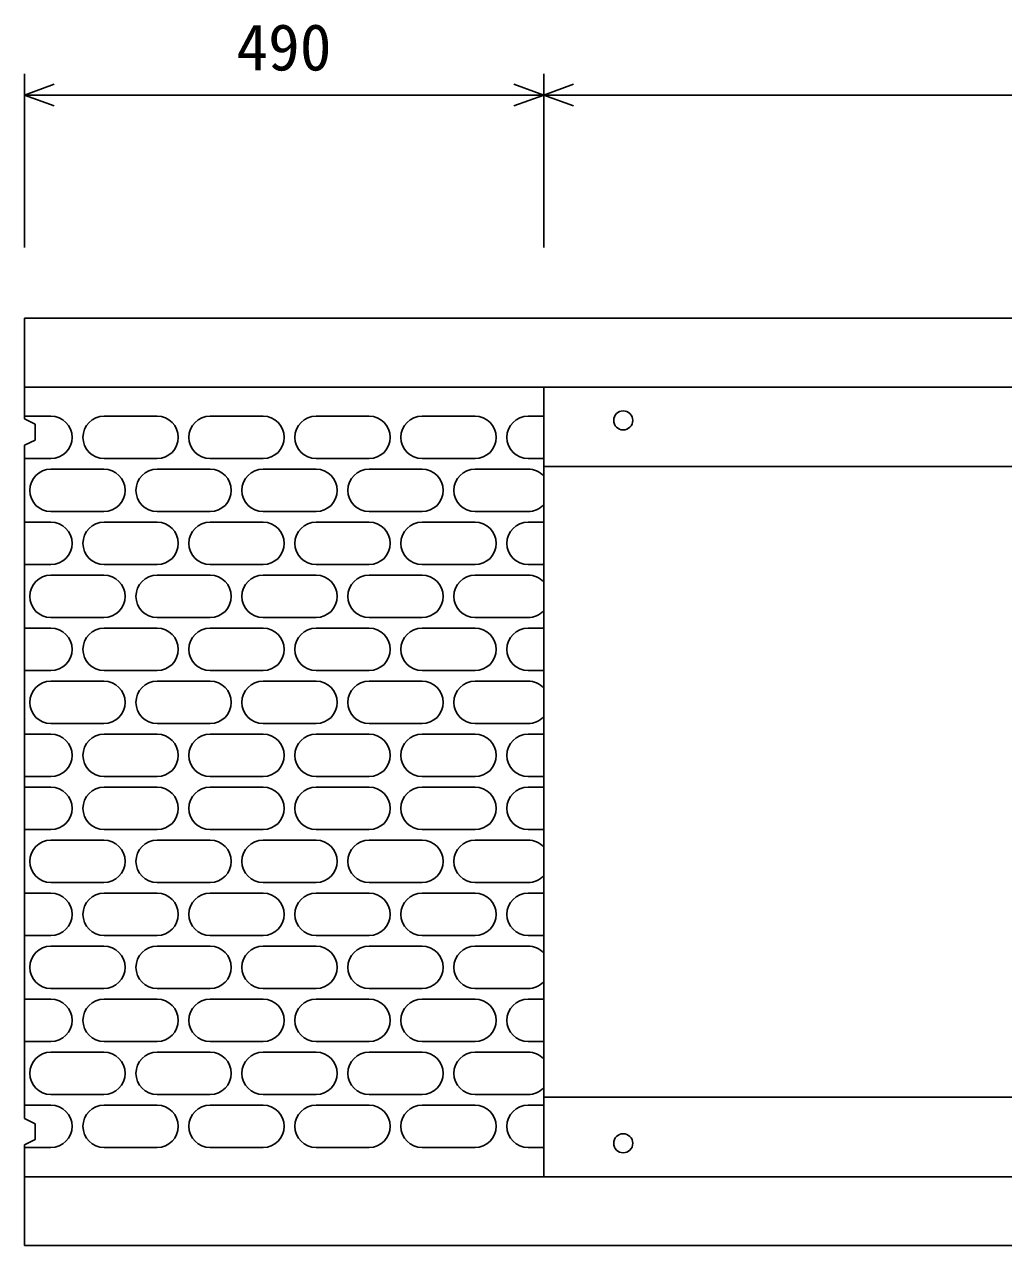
# Model space of a CAD drawing. Units: millimetres, scale not verified. Extents: x -16800 to 16800, y -5940 to 5940.
# Drawn here: x -9444 to -8520, y 2800 to 3952 of the extents above; entities that cross this region are included whole.
import ezdxf
from ezdxf.enums import TextEntityAlignment as Align

# ---------------------------------------------------------------- set-up
doc = ezdxf.new("R2010")
doc.units = ezdxf.units.MM
doc.header["$LTSCALE"] = 20
for name, color, linetype, lineweight in [('0-0_DIM', 7, 'Continuous', 25), ('0-2_HATCH', 6, 'Continuous', 25), ('0-5_OUTLINE', 3, 'Continuous', 25)]:
    doc.layers.add(name, color=color, linetype=linetype, lineweight=lineweight)
doc.styles.add('ＭＳ ゴシック', font='')
doc.styles.get('ＭＳ ゴシック').set_extended_font_data('MS Gothic')

msp = doc.modelspace()

# ---------------------------------------------------------------- linework, layer by layer
at = {"layer": '0-0_DIM'}
for p, q in [((-9443.72, 3905.02), (-9443.72, 3741.26)), ((-8953.72, 3905.02), (-8953.72, 3741.26)), ((-8953.72, 3885.02), (-9443.72, 3885.02)), ((-7933.72, 3885.02), (-8953.72, 3885.02))]:
    msp.add_line(p, q, dxfattribs=at)
for points in [[(-9415.53, 3874.76), (-9443.72, 3885.02), (-9415.53, 3895.28)], [(-8981.91, 3895.28), (-8953.72, 3885.02), (-8981.91, 3874.76)], [(-8925.53, 3874.76), (-8953.72, 3885.02), (-8925.53, 3895.28)]]:
    msp.add_lwpolyline(points, dxfattribs=at)
at = {"layer": '0-2_HATCH'}
for p, q in [((-9418.72, 3582.09), (-9443.72, 3582.09)), ((-9318.53, 3582.09), (-9368.53, 3582.09)), ((-9218.53, 3582.09), (-9268.53, 3582.09)), ((-9118.53, 3582.09), (-9168.53, 3582.09)), ((-9018.53, 3582.09), (-9068.53, 3582.09)), ((-8953.72, 3582.09), (-8968.53, 3582.09)), ((-9443.72, 3542.09), (-9418.72, 3542.09)), ((-9368.53, 3542.09), (-9318.53, 3542.09)), ((-9268.53, 3542.09), (-9218.53, 3542.09)), ((-9168.53, 3542.09), (-9118.53, 3542.09)), ((-9068.53, 3542.09), (-9018.53, 3542.09)), ((-8968.53, 3542.09), (-8953.72, 3542.09)), ((-9368.72, 3532.09), (-9418.72, 3532.09)), ((-9268.53, 3532.09), (-9318.53, 3532.09)), ((-9168.53, 3532.09), (-9218.53, 3532.09)), ((-9068.53, 3532.09), (-9118.53, 3532.09)), ((-8968.53, 3532.09), (-9018.53, 3532.09)), ((-9418.72, 3492.09), (-9368.72, 3492.09)), ((-9318.53, 3492.09), (-9268.53, 3492.09)), ((-9218.53, 3492.09), (-9168.53, 3492.09)), ((-9118.53, 3492.09), (-9068.53, 3492.09)), ((-9018.53, 3492.09), (-8968.53, 3492.09)), ((-9418.72, 3482.09), (-9443.72, 3482.09)), ((-9318.53, 3482.09), (-9368.53, 3482.09)), ((-9218.53, 3482.09), (-9268.53, 3482.09)), ((-9118.53, 3482.09), (-9168.53, 3482.09)), ((-9018.53, 3482.09), (-9068.53, 3482.09)), ((-8953.72, 3482.09), (-8968.53, 3482.09)), ((-9443.72, 3442.09), (-9418.72, 3442.09)), ((-9368.53, 3442.09), (-9318.53, 3442.09)), ((-9268.53, 3442.09), (-9218.53, 3442.09)), ((-9168.53, 3442.09), (-9118.53, 3442.09)), ((-9068.53, 3442.09), (-9018.53, 3442.09)), ((-8968.53, 3442.09), (-8953.72, 3442.09)), ((-9368.72, 3432.09), (-9418.72, 3432.09)), ((-9268.53, 3432.09), (-9318.53, 3432.09)), ((-9168.53, 3432.09), (-9218.53, 3432.09)), ((-9068.53, 3432.09), (-9118.53, 3432.09)), ((-8968.53, 3432.09), (-9018.53, 3432.09)), ((-9418.72, 3392.09), (-9368.72, 3392.09)), ((-9318.53, 3392.09), (-9268.53, 3392.09)), ((-9218.53, 3392.09), (-9168.53, 3392.09)), ((-9118.53, 3392.09), (-9068.53, 3392.09)), ((-9018.53, 3392.09), (-8968.53, 3392.09)), ((-9418.72, 3382.09), (-9443.72, 3382.09)), ((-9318.53, 3382.09), (-9368.53, 3382.09)), ((-9218.53, 3382.09), (-9268.53, 3382.09)), ((-9118.53, 3382.09), (-9168.53, 3382.09)), ((-9018.53, 3382.09), (-9068.53, 3382.09)), ((-8953.72, 3382.09), (-8968.53, 3382.09)), ((-9443.72, 3342.09), (-9418.72, 3342.09)), ((-9368.53, 3342.09), (-9318.53, 3342.09)), ((-9268.53, 3342.09), (-9218.53, 3342.09)), ((-9168.53, 3342.09), (-9118.53, 3342.09)), ((-9068.53, 3342.09), (-9018.53, 3342.09)), ((-8968.53, 3342.09), (-8953.72, 3342.09)), ((-9368.72, 3332.09), (-9418.72, 3332.09)), ((-9268.53, 3332.09), (-9318.53, 3332.09)), ((-9168.53, 3332.09), (-9218.53, 3332.09)), ((-9068.53, 3332.09), (-9118.53, 3332.09)), ((-8968.53, 3332.09), (-9018.53, 3332.09)), ((-9418.72, 3292.09), (-9368.72, 3292.09)), ((-9318.53, 3292.09), (-9268.53, 3292.09)), ((-9218.53, 3292.09), (-9168.53, 3292.09)), ((-9118.53, 3292.09), (-9068.53, 3292.09)), ((-9018.53, 3292.09), (-8968.53, 3292.09)), ((-9418.72, 3282.09), (-9443.72, 3282.09)), ((-9318.53, 3282.09), (-9368.53, 3282.09)), ((-9218.53, 3282.09), (-9268.53, 3282.09)), ((-9118.53, 3282.09), (-9168.53, 3282.09)), ((-9018.53, 3282.09), (-9068.53, 3282.09)), ((-8953.72, 3282.09), (-8968.53, 3282.09)), ((-9443.72, 3242.09), (-9418.72, 3242.09)), ((-9368.53, 3242.09), (-9318.53, 3242.09)), ((-9268.53, 3242.09), (-9218.53, 3242.09)), ((-9168.53, 3242.09), (-9118.53, 3242.09)), ((-9068.53, 3242.09), (-9018.53, 3242.09)), ((-8968.53, 3242.09), (-8953.72, 3242.09)), ((-9443.72, 3232.09), (-9418.72, 3232.09)), ((-9368.53, 3232.09), (-9318.53, 3232.09)), ((-9268.53, 3232.09), (-9218.53, 3232.09)), ((-9168.53, 3232.09), (-9118.53, 3232.09)), ((-9068.53, 3232.09), (-9018.53, 3232.09)), ((-8968.53, 3232.09), (-8953.72, 3232.09)), ((-9418.72, 3192.09), (-9443.72, 3192.09)), ((-9318.53, 3192.09), (-9368.53, 3192.09)), ((-9218.53, 3192.09), (-9268.53, 3192.09)), ((-9118.53, 3192.09), (-9168.53, 3192.09)), ((-9018.53, 3192.09), (-9068.53, 3192.09)), ((-8953.72, 3192.09), (-8968.53, 3192.09)), ((-9418.72, 3182.09), (-9368.72, 3182.09)), ((-9318.53, 3182.09), (-9268.53, 3182.09)), ((-9218.53, 3182.09), (-9168.53, 3182.09)), ((-9118.53, 3182.09), (-9068.53, 3182.09)), ((-9018.53, 3182.09), (-8968.53, 3182.09)), ((-9368.72, 3142.09), (-9418.72, 3142.09)), ((-9268.53, 3142.09), (-9318.53, 3142.09)), ((-9168.53, 3142.09), (-9218.53, 3142.09)), ((-9068.53, 3142.09), (-9118.53, 3142.09)), ((-8968.53, 3142.09), (-9018.53, 3142.09)), ((-9443.72, 3132.09), (-9418.72, 3132.09)), ((-9368.53, 3132.09), (-9318.53, 3132.09)), ((-9268.53, 3132.09), (-9218.53, 3132.09)), ((-9168.53, 3132.09), (-9118.53, 3132.09)), ((-9068.53, 3132.09), (-9018.53, 3132.09)), ((-8968.53, 3132.09), (-8953.72, 3132.09)), ((-9418.72, 3092.09), (-9443.72, 3092.09)), ((-9318.53, 3092.09), (-9368.53, 3092.09)), ((-9218.53, 3092.09), (-9268.53, 3092.09)), ((-9118.53, 3092.09), (-9168.53, 3092.09)), ((-9018.53, 3092.09), (-9068.53, 3092.09)), ((-8953.72, 3092.09), (-8968.53, 3092.09)), ((-9418.72, 3082.09), (-9368.72, 3082.09)), ((-9318.53, 3082.09), (-9268.53, 3082.09)), ((-9218.53, 3082.09), (-9168.53, 3082.09)), ((-9118.53, 3082.09), (-9068.53, 3082.09)), ((-9018.53, 3082.09), (-8968.53, 3082.09)), ((-9368.72, 3042.09), (-9418.72, 3042.09)), ((-9268.53, 3042.09), (-9318.53, 3042.09)), ((-9168.53, 3042.09), (-9218.53, 3042.09)), ((-9068.53, 3042.09), (-9118.53, 3042.09)), ((-8968.53, 3042.09), (-9018.53, 3042.09)), ((-9443.72, 3032.09), (-9418.72, 3032.09)), ((-9368.53, 3032.09), (-9318.53, 3032.09)), ((-9268.53, 3032.09), (-9218.53, 3032.09)), ((-9168.53, 3032.09), (-9118.53, 3032.09)), ((-9068.53, 3032.09), (-9018.53, 3032.09)), ((-8968.53, 3032.09), (-8953.72, 3032.09)), ((-9418.72, 2992.09), (-9443.72, 2992.09)), ((-9318.53, 2992.09), (-9368.53, 2992.09)), ((-9218.53, 2992.09), (-9268.53, 2992.09)), ((-9118.53, 2992.09), (-9168.53, 2992.09)), ((-9018.53, 2992.09), (-9068.53, 2992.09)), ((-8953.72, 2992.09), (-8968.53, 2992.09)), ((-9418.72, 2982.09), (-9368.72, 2982.09)), ((-9318.53, 2982.09), (-9268.53, 2982.09)), ((-9218.53, 2982.09), (-9168.53, 2982.09)), ((-9118.53, 2982.09), (-9068.53, 2982.09)), ((-9018.53, 2982.09), (-8968.53, 2982.09)), ((-9368.72, 2942.09), (-9418.72, 2942.09)), ((-9268.53, 2942.09), (-9318.53, 2942.09)), ((-9168.53, 2942.09), (-9218.53, 2942.09)), ((-9068.53, 2942.09), (-9118.53, 2942.09)), ((-8968.53, 2942.09), (-9018.53, 2942.09)), ((-9443.72, 2932.09), (-9418.72, 2932.09)), ((-9368.53, 2932.09), (-9318.53, 2932.09)), ((-9268.53, 2932.09), (-9218.53, 2932.09)), ((-9168.53, 2932.09), (-9118.53, 2932.09)), ((-9068.53, 2932.09), (-9018.53, 2932.09)), ((-8968.53, 2932.09), (-8953.72, 2932.09)), ((-9418.72, 2892.09), (-9443.72, 2892.09)), ((-9318.53, 2892.09), (-9368.53, 2892.09)), ((-9218.53, 2892.09), (-9268.53, 2892.09)), ((-9118.53, 2892.09), (-9168.53, 2892.09)), ((-9018.53, 2892.09), (-9068.53, 2892.09)), ((-8953.72, 2892.09), (-8968.53, 2892.09))]:
    msp.add_line(p, q, dxfattribs=at)
for centre in [(-8878.72, 3578.09), (-8878.72, 2896.09)]:
    msp.add_circle(centre, 9, dxfattribs=at)
for centre, start, end in [((-9418.72, 3562.09), 270, 90), ((-9368.53, 3562.09), 90, 270), ((-9318.53, 3562.09), 270, 90), ((-9268.53, 3562.09), 90, 270), ((-9218.53, 3562.09), 270, 90), ((-9168.53, 3562.09), 90, 270), ((-9118.53, 3562.09), 270, 90), ((-9068.53, 3562.09), 90, 270), ((-9018.53, 3562.09), 270, 90), ((-8968.53, 3562.09), 90, 270), ((-9418.72, 3512.09), 90, 270), ((-9368.72, 3512.09), 270, 90), ((-9318.53, 3512.09), 90, 270), ((-9268.53, 3512.09), 270, 90), ((-9218.53, 3512.09), 90, 270), ((-9168.53, 3512.09), 270, 90), ((-9118.53, 3512.09), 90, 270), ((-9068.53, 3512.09), 270, 90), ((-9018.53, 3512.09), 90, 270), ((-8968.53, 3512.09), 42.19812, 90), ((-8968.53, 3512.09), 270, 317.80188), ((-9418.72, 3462.09), 270, 90), ((-9368.53, 3462.09), 90, 270), ((-9318.53, 3462.09), 270, 90), ((-9268.53, 3462.09), 90, 270), ((-9218.53, 3462.09), 270, 90), ((-9168.53, 3462.09), 90, 270), ((-9118.53, 3462.09), 270, 90), ((-9068.53, 3462.09), 90, 270), ((-9018.53, 3462.09), 270, 90), ((-8968.53, 3462.09), 90, 270), ((-9418.72, 3412.09), 90, 270), ((-9368.72, 3412.09), 270, 90), ((-9318.53, 3412.09), 90, 270), ((-9268.53, 3412.09), 270, 90), ((-9218.53, 3412.09), 90, 270), ((-9168.53, 3412.09), 270, 90), ((-9118.53, 3412.09), 90, 270), ((-9068.53, 3412.09), 270, 90), ((-9018.53, 3412.09), 90, 270), ((-8968.53, 3412.09), 42.19812, 90), ((-8968.53, 3412.09), 270, 317.80188), ((-9418.72, 3362.09), 270, 90), ((-9368.53, 3362.09), 90, 270), ((-9318.53, 3362.09), 270, 90), ((-9268.53, 3362.09), 90, 270), ((-9218.53, 3362.09), 270, 90), ((-9168.53, 3362.09), 90, 270), ((-9118.53, 3362.09), 270, 90), ((-9068.53, 3362.09), 90, 270), ((-9018.53, 3362.09), 270, 90), ((-8968.53, 3362.09), 90, 270), ((-9418.72, 3312.09), 90, 270), ((-9368.72, 3312.09), 270, 90), ((-9318.53, 3312.09), 90, 270), ((-9268.53, 3312.09), 270, 90), ((-9218.53, 3312.09), 90, 270), ((-9168.53, 3312.09), 270, 90), ((-9118.53, 3312.09), 90, 270), ((-9068.53, 3312.09), 270, 90), ((-9018.53, 3312.09), 90, 270), ((-8968.53, 3312.09), 42.19812, 90), ((-8968.53, 3312.09), 270, 317.80188), ((-9418.72, 3262.09), 270, 90), ((-9368.53, 3262.09), 90, 270), ((-9318.53, 3262.09), 270, 90), ((-9268.53, 3262.09), 90, 270), ((-9218.53, 3262.09), 270, 90), ((-9168.53, 3262.09), 90, 270), ((-9118.53, 3262.09), 270, 90), ((-9068.53, 3262.09), 90, 270), ((-9018.53, 3262.09), 270, 90), ((-8968.53, 3262.09), 90, 270), ((-9418.72, 3212.09), 270, 90), ((-9368.53, 3212.09), 90, 270), ((-9318.53, 3212.09), 270, 90), ((-9268.53, 3212.09), 90, 270), ((-9218.53, 3212.09), 270, 90), ((-9168.53, 3212.09), 90, 270), ((-9118.53, 3212.09), 270, 90), ((-9068.53, 3212.09), 90, 270), ((-9018.53, 3212.09), 270, 90), ((-8968.53, 3212.09), 90, 270), ((-9418.72, 3162.09), 90, 270), ((-9368.72, 3162.09), 270, 90), ((-9318.53, 3162.09), 90, 270), ((-9268.53, 3162.09), 270, 90), ((-9218.53, 3162.09), 90, 270), ((-9168.53, 3162.09), 270, 90), ((-9118.53, 3162.09), 90, 270), ((-9068.53, 3162.09), 270, 90), ((-9018.53, 3162.09), 90, 270), ((-8968.53, 3162.09), 42.19812, 90), ((-8968.53, 3162.09), 270, 317.80188), ((-9418.72, 3112.09), 270, 90), ((-9368.53, 3112.09), 90, 270), ((-9318.53, 3112.09), 270, 90), ((-9268.53, 3112.09), 90, 270), ((-9218.53, 3112.09), 270, 90), ((-9168.53, 3112.09), 90, 270), ((-9118.53, 3112.09), 270, 90), ((-9068.53, 3112.09), 90, 270), ((-9018.53, 3112.09), 270, 90), ((-8968.53, 3112.09), 90, 270), ((-9418.72, 3062.09), 90, 270), ((-9368.72, 3062.09), 270, 90), ((-9318.53, 3062.09), 90, 270), ((-9268.53, 3062.09), 270, 90), ((-9218.53, 3062.09), 90, 270), ((-9168.53, 3062.09), 270, 90), ((-9118.53, 3062.09), 90, 270), ((-9068.53, 3062.09), 270, 90), ((-9018.53, 3062.09), 90, 270), ((-8968.53, 3062.09), 42.19812, 90), ((-8968.53, 3062.09), 270, 317.80188), ((-9418.72, 3012.09), 270, 90), ((-9368.53, 3012.09), 90, 270), ((-9318.53, 3012.09), 270, 90), ((-9268.53, 3012.09), 90, 270), ((-9218.53, 3012.09), 270, 90), ((-9168.53, 3012.09), 90, 270), ((-9118.53, 3012.09), 270, 90), ((-9068.53, 3012.09), 90, 270), ((-9018.53, 3012.09), 270, 90), ((-8968.53, 3012.09), 90, 270), ((-9418.72, 2962.09), 90, 270), ((-9368.72, 2962.09), 270, 90), ((-9318.53, 2962.09), 90, 270), ((-9268.53, 2962.09), 270, 90), ((-9218.53, 2962.09), 90, 270), ((-9168.53, 2962.09), 270, 90), ((-9118.53, 2962.09), 90, 270), ((-9068.53, 2962.09), 270, 90), ((-9018.53, 2962.09), 90, 270), ((-8968.53, 2962.09), 42.19812, 90), ((-8968.53, 2962.09), 270, 317.80188), ((-9418.72, 2912.09), 270, 90), ((-9368.53, 2912.09), 90, 270), ((-9318.53, 2912.09), 270, 90), ((-9268.53, 2912.09), 90, 270), ((-9218.53, 2912.09), 270, 90), ((-9168.53, 2912.09), 90, 270), ((-9118.53, 2912.09), 270, 90), ((-9068.53, 2912.09), 90, 270), ((-9018.53, 2912.09), 270, 90), ((-8968.53, 2912.09), 90, 270)]:
    msp.add_arc(centre, 20, start, end, dxfattribs=at)
at = {"layer": '0-5_OUTLINE'}
for p, q in [((-9443.72, 3674.59), (-7443.72, 3674.59)), ((-9443.72, 3674.59), (-9443.72, 3579.59)), ((-9443.72, 3609.59), (-7443.72, 3609.59)), ((-8953.72, 3609.59), (-8953.72, 2864.59)), ((-9443.72, 3579.59), (-9433.72, 3574.59)), ((-9433.72, 3574.59), (-9433.72, 3559.59)), ((-8953.72, 3534.59), (-7933.72, 3534.59)), ((-8953.72, 2939.59), (-7933.72, 2939.59)), ((-9433.72, 2914.59), (-9443.72, 2919.59)), ((-9443.72, 2894.59), (-9443.72, 2799.59)), ((-9443.72, 2864.59), (-7443.72, 2864.59)), ((-9443.72, 2799.59), (-7443.72, 2799.59))]:
    msp.add_line(p, q, dxfattribs=at)
for points in [[(-9433.72, 3559.59), (-9443.72, 3554.59), (-9443.72, 2919.59)], [(-9433.72, 2914.59), (-9433.72, 2899.59), (-9443.72, 2894.59)]]:
    msp.add_lwpolyline(points, dxfattribs=at)

# ---------------------------------------------------------------- texts
at = {"layer": '0-0_DIM', "style": 'ＭＳ ゴシック'}
msp.add_text('490', height=43.99, dxfattribs=at).set_placement((-9243.72, 3895.02), align=Align.BOTTOM_LEFT)

doc.saveas('drawing.dxf')
